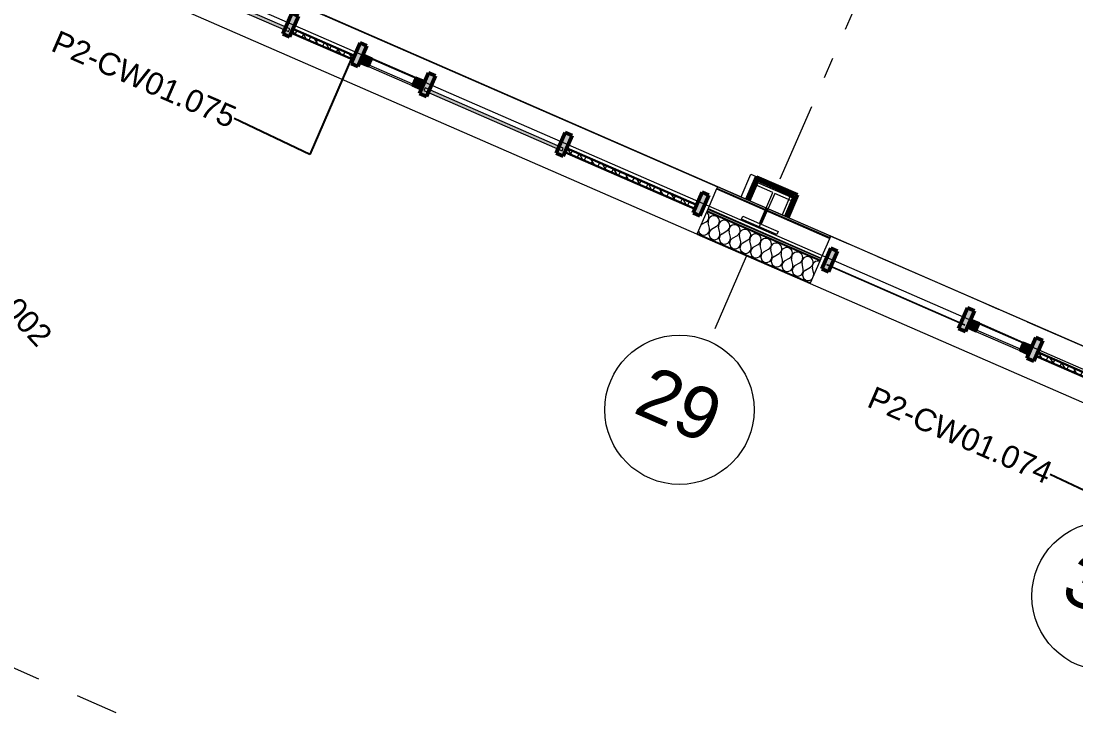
# Model space of a CAD drawing. Header units: millimetres. Extents: x -50172 to 90294, y -80883 to 25069.
# Drawn here: x 1831 to 8899, y -54642 to -49961 of the extents above; entities that cross this region are included whole.
import ezdxf
from ezdxf.enums import TextEntityAlignment as Align

# ---------------------------------------------------------------- set-up
doc = ezdxf.new("R2010")
doc.units = ezdxf.units.MM
doc.header["$MEASUREMENT"] = 0
doc.linetypes.add('Dashed', pattern=[564.444447, 282.222223, -282.222223])
doc.linetypes.add('Double Dashed', pattern=[1093.611073, 529.166651, -211.666656, 141.111112, -211.666656])
for name, color, linetype, lineweight, true_color in [('A-25-M_Curtain_Wall_Pen_No__46', 7, 'Continuous', 35, 0x444444), ('A-25-M_Wall_Int_Pen_No__107', 7, 'Continuous', 15, 0xa6a6a6), ('A-25-M_Wall_Int_Pen_No__27', 7, 'Continuous', 50, 0x2a2a2a), ('New_A-15-MG_Structural_Grid_Phase_2_Pen_No__222', 7, 'Continuous', 13, 0x65af33), ('New_A-25-M_Curtain_Wall_Pen_No__103', 7, 'Continuous', 15, 0xa6a6a6), ('New_A-25-M_Curtain_Wall_Pen_No__107', 7, 'Continuous', 15, 0xa6a6a6), ('New_A-25-M_Curtain_Wall_Pen_No__144', 7, 'Continuous', 0, 0xc8c8c8), ('New_A-25-M_Curtain_Wall_Pen_No__165', 7, 'Continuous', 0, 0x006060), ('New_A-25-M_Curtain_Wall_Pen_No__27', 7, 'Continuous', 50, 0x2a2a2a), ('New_A-25-M_Curtain_Wall_Pen_No__43', 7, 'Continuous', 30, 0x444444), ('New_A-25-M_Curtain_Wall_Pen_No__46', 7, 'Continuous', 35, 0x444444), ('New_A-25-M_Wall_Ext_Pen_No__107', 7, 'Continuous', 15, 0xa6a6a6), ('New_A-35-M_FFE-Zone_Pen_No__74', 7, 'Continuous', 20, 0x606060), ('New_ArchiCAD Windows_Pen_No__103', 7, 'Continuous', 15, 0xa6a6a6), ('New_ArchiCAD Windows_Pen_No__23', 7, 'Continuous', 30, 0x2a2a2a), ('New_ArchiCAD Windows_Pen_No__43', 7, 'Continuous', 30, 0x444444), ('New_ArchiCAD Windows_Pen_No__63', 7, 'Continuous', 20, 0x606060)]:
    doc.layers.add(name, color=color, linetype=linetype, lineweight=lineweight, true_color=true_color)
for name, color, linetype, lineweight in [('A-25-M_Curtain_Wall_Pen_No__85', 8, 'Continuous', 20), ('A-95-MC_Marker_Section_P2.Marker_Pen_No__1', 7, 'Continuous', 13), ('COLUMN.IFC Import_Pen_No__2', 8, 'Continuous', 15), ('New_A-20-M_Floor_Slab_Pen_No__89', 8, 'Continuous', 20), ('New_A-25-M_Curtain_Wall_Pen_No__1', 7, 'Continuous', 13), ('New_A-25-M_Curtain_Wall_Pen_No__85', 8, 'Continuous', 20), ('New_A-25-M_Wall_Ext_Pen_No__1', 7, 'Continuous', 13), ('New_ArchiCAD Doors_Pen_No__1', 7, 'Continuous', 13), ('New_ArchiCAD Doors_Pen_No__87', 8, 'Continuous', 20), ('New_ArchiCAD Windows_Pen_No__83', 8, 'Continuous', 20), ('New_ArchiCAD Zone Stamps_Pen_No__9', 7, 'Continuous', 13)]:
    doc.layers.add(name, color=color, linetype=linetype, lineweight=lineweight)
for name, color, linetype in [('A-25-M_Wall_Int', 7, 'Continuous'), ('A-95-MC_Marker_Section_P2.Marker', 7, 'Continuous'), ('COLUMN.IFC Import', 7, 'Continuous'), ('New_A-15-MG_Structural_Grid_Phase_2', 7, 'Continuous'), ('New_A-20-M_Floor_Slab', 7, 'Continuous'), ('New_A-25-M_Curtain_Wall', 7, 'Continuous'), ('New_A-25-M_Wall_Ext', 7, 'Continuous'), ('New_A-35-M_FFE-Zone', 7, 'Continuous'), ('New_ArchiCAD Doors', 7, 'Continuous')]:
    doc.layers.add(name, color=color, linetype=linetype)
doc.styles.add('GENERATED_STYLE_1', font='')
doc.styles.add('GENERATED_STYLE_3', font='')
doc.styles.add('GENERATED_STYLE_4', font='')
doc.styles.get('GENERATED_STYLE_1').set_extended_font_data('Arial', bold=True)
doc.styles.get('GENERATED_STYLE_3').set_extended_font_data('Arial')
doc.styles.get('GENERATED_STYLE_4').set_extended_font_data('Swis721 BT')
doc.dimstyles.new('GENERATED_STYLE__3', dxfattribs={"dimtxt": 0.18, "dimasz": 273.6, "dimexe": 0.18, "dimexo": 0.0625, "dimgap": 0.09, "dimtad": 0, "dimtih": 1, "dimtoh": 1, "dimdec": 4, "dimzin": 0, "dimdsep": 46, "dimcen": 0.09, "dimadec": 0, "dimazin": 0, "dimtfac": 1, "dimtdec": 4, "dimtmove": 0, "dimatfit": 3, "dimldrblk": 'ARROWHEAD_5', "dimfxl": 1, "dimtolj": 1, "dimtzin": 0, "dimarcsym": 0})
pattern_1 = [(60, (0, 0), (-43.30127, 25), []), (120, (0, 0), (43.30127, 25), [])]

# ---------------------------------------------------------------- blocks, each defined once
blk = doc.blocks.new('PGR Student Space_INB 1305_1_1', base_point=(10966, -44517.7))
at = {"layer": 'New_A-35-M_FFE-Zone_Pen_No__74', "linetype": 'Continuous'}
for p, q in [((3861.1, -49919.3), (6654.9, -51137.6)), ((6654.9, -51137.6), (6720.8, -50986.6)), ((6720.8, -50986.6), (6996, -51106.6)), ((6996, -51106.6), (6930.2, -51257.6)), ((6930.2, -51257.6), (12238.5, -53572.3))]:
    blk.add_line(p, q, dxfattribs=at)
at = {"layer": 'New_ArchiCAD Zone Stamps_Pen_No__9'}
for tag, height, style, p in [('ROOM_NAME', 250, 'GENERATED_STYLE_1', (8439.5, -46341.4)), ('zoneNameLine2', 250, 'GENERATED_STYLE_1', (8251.1, -46773.5)), ('ROOM_NUMBER', 200, 'GENERATED_STYLE_3', (8062.6, -47194.2)), ('measuredAreaCode', 200, 'GENERATED_STYLE_3', (7905.6, -47554.3)), ('DUMMY_649', 200, 'GENERATED_STYLE_3', (8213, -47688.4)), ('DUMMY_650', 200, 'GENERATED_STYLE_3', (8702.4, -47901.8)), ('DUMMY_651', 133.3, 'GENERATED_STYLE_3', (8981.6, -48008.3))]:
    blk.add_attdef(tag, text='', height=height, rotation=336.44041, dxfattribs=dict(at, style=style)).set_placement(p, align=Align.TOP_LEFT)
blk = doc.blocks.new('Slab_60_1', base_point=(-21326.2, -27554.7))
at = {"layer": 'New_A-20-M_Floor_Slab_Pen_No__89', "linetype": 'Continuous', "flags": 128}
blk.add_lwpolyline([(-17127.6, -17925.9), (-21326.2, -27554.7), (-13394.5, -31013.3), (-16771.3, -38757.4), (-18248.2, -38112.8), (-20299.6, -42813.1), (-15135.1, -45065.8), (-14840.6, -44390.4), (-9718.4, -46623.9), (-10481, -48372.9), (-10760.8, -49014.5), (-11283.6, -50213.5), (-1528.2, -54467.3), (942, -48802.4), (12486.7, -53836.5)], dxfattribs=at)
blk = doc.blocks.new('Curtain Wall_7_1')
at = {"layer": 'New_A-25-M_Curtain_Wall_Pen_No__103', "linetype": 'Continuous'}
h = blk.add_hatch(dxfattribs=at)
h.set_pattern_fill('Batt_Insulation_0001', color=256, style=0, pattern_type=2)
h.set_pattern_definition(pattern_1)
h.paths.add_polyline_path([(9044.1, -52384.5), (9055.3, -52358.8), (8642.8, -52178.9), (8631.6, -52204.6)])
h = blk.add_hatch(dxfattribs=at)
h.set_pattern_fill('Batt_Insulation_0001', color=256, style=0, pattern_type=2)
h.set_pattern_definition(pattern_1)
h.paths.add_polyline_path([(10877.3, -53183.9), (10888.5, -53158.2), (10017.7, -52778.5), (10006.5, -52804.2)])
at = {"layer": 'New_A-25-M_Curtain_Wall_Pen_No__144', "linetype": 'Continuous'}
for points in [[(7195.4, -51620.4), (7241.2, -51640.4), (7301.6, -51501.9), (7255.7, -51482)], [(8112, -52020.1), (8157.9, -52040.1), (8218.2, -51901.6), (8172.4, -51881.7)], [(8616.2, -52239.9), (8676.5, -52101.5), (8630.7, -52081.5), (8570.3, -52219.9)], [(9028.7, -52419.8), (9074.5, -52439.8), (9134.9, -52301.3), (9089, -52281.4)], [(9945.3, -52819.5), (9991.1, -52839.5), (10051.5, -52701), (10005.7, -52681.1)], [(10862, -53219.2), (10907.8, -53239.2), (10968.1, -53100.7), (10922.3, -53080.8)], [(11778.6, -53618.9), (11824.4, -53638.9), (11884.8, -53500.5), (11839, -53480.5)]]:
    blk.add_hatch(color=256, dxfattribs=at).paths.add_polyline_path(points)
at = {"layer": 'New_A-25-M_Curtain_Wall_Pen_No__165', "linetype": 'Continuous', "lineweight": 0, "true_color": 0x001818}
for points in [[(7229.1, -51593.1), (8154.9, -51996.8), (8155.3, -51995.9), (7229.5, -51592.2)], [(9062.4, -52392.5), (9988.2, -52796.2), (9988.6, -52795.3), (9062.8, -52391.6)], [(10895.7, -53191.9), (11821.5, -53595.6), (11821.9, -53594.7), (10896.1, -53191)]]:
    blk.add_hatch(color=168, dxfattribs=at).paths.add_polyline_path(points)
at = {"layer": 'New_ArchiCAD Windows_Pen_No__103', "linetype": 'Continuous'}
for points in [[(8169.2, -52013.9), (8228.8, -52039.9), (8252.8, -51984.9), (8193.2, -51958.9)], [(8605.7, -52138.8), (8546.1, -52112.8), (8522.2, -52167.8), (8581.7, -52193.8)]]:
    blk.add_hatch(color=256, dxfattribs=at).paths.add_polyline_path(points)
at = {"layer": 'New_A-25-M_Curtain_Wall_Pen_No__1', "linetype": 'Continuous'}
for p, q in [((7229.5, -51592.2), (7229.1, -51593.1)), ((7229.1, -51593.1), (8154.9, -51996.8)), ((8155.3, -51995.9), (7229.5, -51592.2)), ((8154.9, -51996.8), (8155.3, -51995.9)), ((9062.8, -52391.6), (9062.4, -52392.5)), ((9062.4, -52392.5), (9988.2, -52796.2)), ((9988.6, -52795.3), (9062.8, -52391.6)), ((9988.2, -52796.2), (9988.6, -52795.3)), ((10896.1, -53191), (10895.7, -53191.9)), ((10895.7, -53191.9), (11821.5, -53595.6)), ((11821.9, -53594.7), (10896.1, -53191)), ((11821.5, -53595.6), (11821.9, -53594.7))]:
    blk.add_line(p, q, dxfattribs=at)
at = {"layer": 'New_A-25-M_Curtain_Wall_Pen_No__27', "linetype": 'Continuous'}
for p, q in [((7255.7, -51482), (7195.4, -51620.4)), ((7241.2, -51640.4), (7301.6, -51501.9)), ((7301.6, -51501.9), (7255.7, -51482)), ((7195.4, -51620.4), (7241.2, -51640.4)), ((8172.4, -51881.7), (8112, -52020.1)), ((8157.9, -52040.1), (8218.2, -51901.6)), ((8218.2, -51901.6), (8172.4, -51881.7)), ((8112, -52020.1), (8157.9, -52040.1)), ((8630.7, -52081.5), (8570.3, -52219.9)), ((8676.5, -52101.5), (8630.7, -52081.5)), ((8616.2, -52239.9), (8676.5, -52101.5)), ((8570.3, -52219.9), (8616.2, -52239.9)), ((9089, -52281.4), (9028.7, -52419.8)), ((9134.9, -52301.3), (9089, -52281.4)), ((9074.5, -52439.8), (9134.9, -52301.3)), ((9028.7, -52419.8), (9074.5, -52439.8)), ((10005.7, -52681.1), (9945.3, -52819.5)), ((9991.1, -52839.5), (10051.5, -52701)), ((10051.5, -52701), (10005.7, -52681.1)), ((9945.3, -52819.5), (9991.1, -52839.5)), ((10922.3, -53080.8), (10862, -53219.2)), ((10907.8, -53239.2), (10968.1, -53100.7)), ((10968.1, -53100.7), (10922.3, -53080.8)), ((10862, -53219.2), (10907.8, -53239.2)), ((11839, -53480.5), (11778.6, -53618.9)), ((11824.4, -53638.9), (11884.8, -53500.5)), ((11884.8, -53500.5), (11839, -53480.5)), ((11778.6, -53618.9), (11824.4, -53638.9))]:
    blk.add_line(p, q, dxfattribs=at)
at = {"layer": 'New_A-25-M_Curtain_Wall_Pen_No__43', "linetype": 'Continuous'}
for p, q in [((8631.6, -52204.6), (9044.1, -52384.5)), ((9055.3, -52358.8), (8642.8, -52178.9)), ((10888.5, -53158.2), (10017.7, -52778.5)), ((10006.5, -52804.2), (10877.3, -53183.9))]:
    blk.add_line(p, q, dxfattribs=at)
at = {"layer": 'New_ArchiCAD Windows_Pen_No__23', "linetype": 'Continuous'}
for p, q in [((8193.2, -51958.9), (8169.2, -52013.9)), ((8169.2, -52013.9), (8228.8, -52039.9)), ((8252.8, -51984.9), (8193.2, -51958.9)), ((8228.8, -52039.9), (8252.8, -51984.9)), ((8546.1, -52112.8), (8522.2, -52167.8)), ((8605.7, -52138.8), (8546.1, -52112.8)), ((8581.7, -52193.8), (8605.7, -52138.8)), ((8522.2, -52167.8), (8581.7, -52193.8))]:
    blk.add_line(p, q, dxfattribs=at)
at = {"layer": 'New_ArchiCAD Windows_Pen_No__63', "linetype": 'Continuous'}
blk.add_line((8526.2, -52158.6), (8232.8, -52030.7), dxfattribs=at)
at = {"layer": 'New_ArchiCAD Windows_Pen_No__83', "linetype": 'Continuous'}
for p, q in [((8546.1, -52112.8), (8252.8, -51984.9)), ((8228.8, -52039.9), (8522.2, -52167.8))]:
    blk.add_line(p, q, dxfattribs=at)
blk = doc.blocks.new('Curtain Wall_8_1')
at = {"layer": 'New_A-25-M_Curtain_Wall_Pen_No__107', "linetype": 'Continuous'}
h = blk.add_hatch(dxfattribs=at)
h.set_pattern_fill('Batt_Insulation_0001', color=256, style=0, pattern_type=2)
h.set_pattern_definition(pattern_1)
h.paths.add_polyline_path([(2220.3, -49419.8), (2231.4, -49394.1), (1818.9, -49214.3), (1807.8, -49239.9)])
h = blk.add_hatch(dxfattribs=at)
h.set_pattern_fill('Batt_Insulation_0001', color=256, style=0, pattern_type=2)
h.set_pattern_definition(pattern_1)
h.paths.add_polyline_path([(4053.6, -50219), (4064.8, -50193.3), (3652.3, -50013.5), (3641.1, -50039.2)])
h = blk.add_hatch(dxfattribs=at)
h.set_pattern_fill('Batt_Insulation_0001', color=256, style=0, pattern_type=2)
h.set_pattern_definition(pattern_1)
h.paths.add_polyline_path([(6345.3, -51218.1), (6356.5, -51192.4), (5485.7, -50812.8), (5474.5, -50838.4)])
at = {"layer": 'New_A-25-M_Curtain_Wall_Pen_No__144', "linetype": 'Continuous'}
for points in [[(1750.3, -49246.5), (1796.2, -49266.5), (1856.5, -49128.1), (1810.7, -49108.1)], [(2208.7, -49446.4), (2254.5, -49466.3), (2314.8, -49327.9), (2269, -49307.9)], [(2667, -49646.2), (2712.8, -49666.1), (2773.2, -49527.7), (2727.4, -49507.7)], [(3583.7, -50045.8), (3629.5, -50065.8), (3689.9, -49927.3), (3644, -49907.4)], [(4042, -50245.6), (4087.9, -50265.6), (4148.2, -50127.2), (4102.4, -50107.2)], [(4500.4, -50445.4), (4546.2, -50465.4), (4606.5, -50327), (4560.7, -50307)], [(5417, -50845), (5462.9, -50865), (5523.2, -50726.6), (5477.4, -50706.6)], [(6333.7, -51244.6), (6379.6, -51264.6), (6439.9, -51126.2), (6394.1, -51106.2)]]:
    blk.add_hatch(color=256, dxfattribs=at).paths.add_polyline_path(points)
at = {"layer": 'New_A-25-M_Curtain_Wall_Pen_No__165', "linetype": 'Continuous', "lineweight": 0, "true_color": 0x001818}
for points in [[(2696.9, -49627.6), (3622.8, -50031.2), (3630.8, -50012.9), (2704.9, -49609.2)], [(4530.3, -50426.8), (5456.1, -50830.4), (5464.1, -50812.1), (4538.3, -50408.5)]]:
    blk.add_hatch(color=168, dxfattribs=at).paths.add_polyline_path(points)
at = {"layer": 'New_ArchiCAD Windows_Pen_No__103', "linetype": 'Continuous'}
for points in [[(2265.9, -49440.2), (2325.5, -49466.2), (2349.5, -49411.2), (2289.9, -49385.2)], [(2702.4, -49565), (2642.8, -49539.1), (2618.8, -49594.1), (2678.4, -49620)], [(4099.3, -50239.5), (4158.8, -50265.4), (4182.8, -50210.4), (4123.2, -50184.5)], [(4535.7, -50364.3), (4476.2, -50338.3), (4452.2, -50393.3), (4511.8, -50419.3)]]:
    blk.add_hatch(color=256, dxfattribs=at).paths.add_polyline_path(points)
at = {"layer": 'New_A-25-M_Curtain_Wall_Pen_No__1', "linetype": 'Continuous'}
for p, q in [((2704.9, -49609.2), (2696.9, -49627.6)), ((3630.8, -50012.9), (2704.9, -49609.2)), ((2696.9, -49627.6), (3622.8, -50031.2)), ((3622.8, -50031.2), (3630.8, -50012.9)), ((4538.3, -50408.5), (4530.3, -50426.8)), ((4530.3, -50426.8), (5456.1, -50830.4)), ((5464.1, -50812.1), (4538.3, -50408.5)), ((5456.1, -50830.4), (5464.1, -50812.1))]:
    blk.add_line(p, q, dxfattribs=at)
at = {"layer": 'New_A-25-M_Curtain_Wall_Pen_No__27', "linetype": 'Continuous'}
for p, q in [((1810.7, -49108.1), (1750.3, -49246.5)), ((1856.5, -49128.1), (1810.7, -49108.1)), ((1796.2, -49266.5), (1856.5, -49128.1)), ((1750.3, -49246.5), (1796.2, -49266.5)), ((2269, -49307.9), (2208.7, -49446.4)), ((2254.5, -49466.3), (2314.8, -49327.9)), ((2314.8, -49327.9), (2269, -49307.9)), ((2208.7, -49446.4), (2254.5, -49466.3)), ((2727.4, -49507.7), (2667, -49646.2)), ((2712.8, -49666.1), (2773.2, -49527.7)), ((2773.2, -49527.7), (2727.4, -49507.7)), ((2667, -49646.2), (2712.8, -49666.1)), ((3644, -49907.4), (3583.7, -50045.8)), ((3629.5, -50065.8), (3689.9, -49927.3)), ((3689.9, -49927.3), (3644, -49907.4)), ((3583.7, -50045.8), (3629.5, -50065.8)), ((4102.4, -50107.2), (4042, -50245.6)), ((4148.2, -50127.2), (4102.4, -50107.2)), ((4087.9, -50265.6), (4148.2, -50127.2)), ((4042, -50245.6), (4087.9, -50265.6)), ((4560.7, -50307), (4500.4, -50445.4)), ((4606.5, -50327), (4560.7, -50307)), ((4546.2, -50465.4), (4606.5, -50327)), ((4500.4, -50445.4), (4546.2, -50465.4)), ((5477.4, -50706.6), (5417, -50845)), ((5462.9, -50865), (5523.2, -50726.6)), ((5523.2, -50726.6), (5477.4, -50706.6)), ((5417, -50845), (5462.9, -50865)), ((6394.1, -51106.2), (6333.7, -51244.6)), ((6379.6, -51264.6), (6439.9, -51126.2)), ((6439.9, -51126.2), (6394.1, -51106.2)), ((6333.7, -51244.6), (6379.6, -51264.6))]:
    blk.add_line(p, q, dxfattribs=at)
at = {"layer": 'New_A-25-M_Curtain_Wall_Pen_No__43', "linetype": 'Continuous'}
for p, q in [((1807.8, -49239.9), (2220.3, -49419.8)), ((2231.4, -49394.1), (1818.9, -49214.3)), ((4064.8, -50193.3), (3652.3, -50013.5)), ((3641.1, -50039.2), (4053.6, -50219)), ((6356.5, -51192.4), (5485.7, -50812.8)), ((5474.5, -50838.4), (6345.3, -51218.1))]:
    blk.add_line(p, q, dxfattribs=at)
at = {"layer": 'New_ArchiCAD Windows_Pen_No__43', "linetype": 'Continuous'}
for p, q in [((2289.9, -49385.2), (2265.9, -49440.2)), ((2349.5, -49411.2), (2289.9, -49385.2)), ((2265.9, -49440.2), (2325.5, -49466.2)), ((2325.5, -49466.2), (2349.5, -49411.2)), ((2642.8, -49539.1), (2618.8, -49594.1)), ((2702.4, -49565), (2642.8, -49539.1)), ((2618.8, -49594.1), (2678.4, -49620)), ((2678.4, -49620), (2702.4, -49565)), ((4123.2, -50184.5), (4099.3, -50239.5)), ((4099.3, -50239.5), (4158.8, -50265.4)), ((4182.8, -50210.4), (4123.2, -50184.5)), ((4158.8, -50265.4), (4182.8, -50210.4)), ((4476.2, -50338.3), (4452.2, -50393.3)), ((4535.7, -50364.3), (4476.2, -50338.3)), ((4511.8, -50419.3), (4535.7, -50364.3)), ((4452.2, -50393.3), (4511.8, -50419.3))]:
    blk.add_line(p, q, dxfattribs=at)
at = {"layer": 'New_ArchiCAD Windows_Pen_No__63', "linetype": 'Continuous'}
for p, q in [((2622.8, -49584.9), (2329.5, -49457)), ((4456.2, -50384.1), (4162.8, -50256.3))]:
    blk.add_line(p, q, dxfattribs=at)
at = {"layer": 'New_ArchiCAD Windows_Pen_No__83', "linetype": 'Continuous'}
for p, q in [((2325.5, -49466.2), (2618.8, -49594.1)), ((2642.8, -49539.1), (2349.5, -49411.2)), ((4476.2, -50338.3), (4182.8, -50210.4)), ((4158.8, -50265.4), (4452.2, -50393.3))]:
    blk.add_line(p, q, dxfattribs=at)
blk = doc.blocks.new('*X333')
at = {"layer": 'New_A-25-M_Wall_Ext_Pen_No__107', "linetype": 'Continuous'}
for p, q in [((6387.6, -51324), (6420.8, -51305.2)), ((6420.8, -51305.2), (6429.1, -51298.8)), ((6426.2, -51242.6), (6423.4, -51240.9)), ((6433.3, -51250.4), (6426.2, -51242.6)), ((6429.1, -51298.8), (6435.4, -51290.4)), ((6438, -51259.7), (6433.3, -51250.4)), ((6435.7, -51290.5), (6433.7, -51300.8)), ((6433.7, -51300.8), (6434.7, -51311.3)), ((6435.4, -51290.4), (6439.1, -51280.5)), ((6440.3, -51281.1), (6435.7, -51290.5)), ((6440, -51270.1), (6438, -51259.7)), ((6439.1, -51280.5), (6440, -51270.1)), ((6447.4, -51273.3), (6440.3, -51281.1)), ((6456.3, -51267.7), (6447.4, -51273.3)), ((6466.4, -51264.8), (6456.3, -51267.7)), ((6476.9, -51264.8), (6466.4, -51264.8)), ((6487, -51267.6), (6476.9, -51264.8)), ((6496, -51273.1), (6487, -51267.6)), ((6503.1, -51280.8), (6496, -51273.1)), ((6507.9, -51290.2), (6503.1, -51280.8)), ((6505.2, -51320.8), (6508.9, -51311)), ((6509.8, -51300.5), (6507.9, -51290.2)), ((6508.9, -51311), (6509.8, -51300.5)), ((6517.2, -51303.7), (6510.2, -51311.5)), ((6526.1, -51298.2), (6517.2, -51303.7)), ((6536.2, -51295.3), (6526.1, -51298.2)), ((6546.7, -51295.2), (6536.2, -51295.3)), ((6556.9, -51298), (6546.7, -51295.2)), ((6565.8, -51303.5), (6556.9, -51298)), ((6573, -51311.3), (6565.8, -51303.5)), ((6369.9, -51363.6), (6375.1, -51378.8)), ((6375.1, -51378.8), (6391.2, -51392)), ((6387.6, -51324), (6386.8, -51324.8)), ((6430.9, -51386.4), (6442.6, -51369.2)), ((6443.5, -51348.4), (6434.7, -51311.3)), ((6442.9, -51369.3), (6438.2, -51389.6)), ((6442.6, -51369.2), (6443.5, -51348.4)), ((6457.5, -51354.4), (6442.9, -51369.3)), ((6457.5, -51354.4), (6490.6, -51335.6)), ((6490.6, -51335.6), (6498.9, -51329.2)), ((6498.9, -51329.2), (6505.2, -51320.8)), ((6505.5, -51320.9), (6503.6, -51331.3)), ((6503.6, -51331.3), (6504.6, -51341.7)), ((6513.3, -51378.8), (6504.6, -51341.7)), ((6510.2, -51311.5), (6505.5, -51320.9)), ((6512.4, -51399.6), (6513.3, -51378.8)), ((6527.3, -51384.9), (6560.4, -51366.1)), ((6560.4, -51366.1), (6568.8, -51359.7)), ((6568.8, -51359.7), (6575.1, -51351.3)), ((6577.7, -51320.6), (6573, -51311.3)), ((6575.3, -51351.4), (6573.4, -51361.7)), ((6573.4, -51361.7), (6574.4, -51372.2)), ((6583.2, -51409.3), (6574.4, -51372.2)), ((6575.1, -51351.3), (6578.8, -51341.4)), ((6580, -51342), (6575.3, -51351.4)), ((6579.7, -51331), (6577.7, -51320.6)), ((6578.8, -51341.4), (6579.7, -51331)), ((6587.1, -51334.2), (6580, -51342)), ((6596, -51328.6), (6587.1, -51334.2)), ((6606.1, -51325.7), (6596, -51328.6)), ((6616.6, -51325.7), (6606.1, -51325.7)), ((6626.7, -51328.5), (6616.6, -51325.7)), ((6635.7, -51334), (6626.7, -51328.5)), ((6642.8, -51341.7), (6635.7, -51334)), ((6638.6, -51390.2), (6644.9, -51381.7)), ((6647.5, -51351.1), (6642.8, -51341.7)), ((6644.9, -51381.7), (6648.6, -51371.9)), ((6649.8, -51372.4), (6645.2, -51381.8)), ((6649.5, -51361.4), (6647.5, -51351.1)), ((6648.6, -51371.9), (6649.5, -51361.4)), ((6656.9, -51364.6), (6649.8, -51372.4)), ((6665.8, -51359.1), (6656.9, -51364.6)), ((6675.9, -51356.2), (6665.8, -51359.1)), ((6686.4, -51356.1), (6675.9, -51356.2)), ((6696.6, -51359), (6686.4, -51356.1)), ((6705.5, -51364.4), (6696.6, -51359)), ((6712.6, -51372.2), (6705.5, -51364.4)), ((6717.4, -51381.6), (6712.6, -51372.2)), ((6719.4, -51391.9), (6717.4, -51381.6)), ((6391.2, -51392), (6411.8, -51394.8)), ((6411.8, -51394.8), (6430.9, -51386.4)), ((6438.2, -51389.6), (6445, -51409.3)), ((6445, -51409.3), (6461, -51422.5)), ((6461, -51422.5), (6481.7, -51425.3)), ((6481.7, -51425.3), (6500.7, -51416.8)), ((6500.7, -51416.8), (6512.4, -51399.6)), ((6512.7, -51399.7), (6508.1, -51420)), ((6508.1, -51420), (6514.8, -51439.7)), ((6527.3, -51384.9), (6512.7, -51399.7)), ((6514.8, -51439.7), (6530.9, -51453)), ((6551.5, -51455.7), (6570.5, -51447.3)), ((6570.5, -51447.3), (6582.3, -51430.1)), ((6582.5, -51430.2), (6577.9, -51450.5)), ((6577.9, -51450.5), (6584.6, -51470.2)), ((6582.3, -51430.1), (6583.2, -51409.3)), ((6597.2, -51415.4), (6582.5, -51430.2)), ((6597.2, -51415.4), (6630.3, -51396.6)), ((6630.3, -51396.6), (6638.6, -51390.2)), ((6645.2, -51381.8), (6643.3, -51392.2)), ((6643.3, -51392.2), (6644.3, -51402.6)), ((6653, -51439.7), (6644.3, -51402.6)), ((6652.1, -51460.5), (6653, -51439.7)), ((6667, -51445.8), (6652.4, -51460.6)), ((6667, -51445.8), (6700.1, -51427)), ((6700.1, -51427), (6708.5, -51420.6)), ((6708.5, -51420.6), (6714.7, -51412.2)), ((6715, -51412.3), (6713.1, -51422.6)), ((6713.1, -51422.6), (6714.1, -51433.1)), ((6722.9, -51470.2), (6714.1, -51433.1)), ((6714.7, -51412.2), (6718.5, -51402.3)), ((6719.7, -51402.9), (6715, -51412.3)), ((6718.5, -51402.3), (6719.4, -51391.9)), ((6726.7, -51395.1), (6719.7, -51402.9)), ((6735.7, -51389.5), (6726.7, -51395.1)), ((6745.8, -51386.6), (6735.7, -51389.5)), ((6756.3, -51386.6), (6745.8, -51386.6)), ((6766.4, -51389.4), (6756.3, -51386.6)), ((6775.4, -51394.9), (6766.4, -51389.4)), ((6770, -51457.5), (6778.3, -51451.1)), ((6782.5, -51402.6), (6775.4, -51394.9)), ((6778.3, -51451.1), (6784.6, -51442.6)), ((6787.2, -51412), (6782.5, -51402.6)), ((6784.9, -51442.8), (6782.9, -51453.1)), ((6784.6, -51442.6), (6788.3, -51432.8)), ((6789.5, -51433.3), (6784.9, -51442.8)), ((6789.2, -51422.3), (6787.2, -51412)), ((6788.3, -51432.8), (6789.2, -51422.3)), ((6796.6, -51425.5), (6789.5, -51433.3)), ((6805.5, -51420), (6796.6, -51425.5)), ((6815.6, -51417.1), (6805.5, -51420)), ((6826.1, -51417), (6815.6, -51417.1)), ((6836.2, -51419.9), (6826.1, -51417)), ((6845.2, -51425.4), (6836.2, -51419.9)), ((6852.3, -51433.1), (6845.2, -51425.4)), ((6857.1, -51442.5), (6852.3, -51433.1)), ((6859, -51452.8), (6857.1, -51442.5)), ((6875.3, -51450.4), (6866.4, -51456)), ((6885.4, -51447.5), (6875.3, -51450.4)), ((6895.9, -51447.5), (6885.4, -51447.5)), ((6906.1, -51450.3), (6895.9, -51447.5)), ((6915, -51455.8), (6906.1, -51450.3)), ((6530.9, -51453), (6551.5, -51455.7)), ((6584.6, -51470.2), (6600.7, -51483.4)), ((6600.7, -51483.4), (6621.4, -51486.2)), ((6621.4, -51486.2), (6640.4, -51477.7)), ((6640.4, -51477.7), (6652.1, -51460.5)), ((6652.4, -51460.6), (6647.7, -51480.9)), ((6647.7, -51480.9), (6654.5, -51500.6)), ((6654.5, -51500.6), (6670.6, -51513.9)), ((6670.6, -51513.9), (6691.2, -51516.6)), ((6691.2, -51516.6), (6710.2, -51508.2)), ((6710.2, -51508.2), (6721.9, -51491)), ((6722.2, -51491.1), (6717.6, -51511.4)), ((6717.6, -51511.4), (6724.3, -51531.1)), ((6721.9, -51491), (6722.9, -51470.2)), ((6736.8, -51476.3), (6722.2, -51491.1)), ((6736.8, -51476.3), (6770, -51457.5)), ((6780.1, -51538.6), (6791.8, -51521.4)), ((6782.9, -51453.1), (6783.9, -51463.6)), ((6792.7, -51500.6), (6783.9, -51463.6)), ((6792.1, -51521.5), (6787.4, -51541.8)), ((6791.8, -51521.4), (6792.7, -51500.6)), ((6806.7, -51506.7), (6792.1, -51521.5)), ((6806.7, -51506.7), (6839.8, -51487.9)), ((6839.8, -51487.9), (6848.1, -51481.5)), ((6848.1, -51481.5), (6854.4, -51473.1)), ((6854.7, -51473.2), (6852.8, -51483.5)), ((6852.8, -51483.5), (6853.8, -51494)), ((6862.5, -51531.1), (6853.8, -51494)), ((6854.4, -51473.1), (6858.1, -51463.3)), ((6859.4, -51463.8), (6854.7, -51473.2)), ((6858.1, -51463.3), (6859, -51452.8)), ((6866.4, -51456), (6859.4, -51463.8)), ((6876.5, -51537.2), (6909.6, -51518.4)), ((6909.6, -51518.4), (6918, -51512)), ((6922.2, -51463.5), (6915, -51455.8)), ((6918, -51512), (6924.3, -51503.5)), ((6926.9, -51472.9), (6922.2, -51463.5)), ((6924.5, -51503.7), (6922.6, -51514)), ((6922.6, -51514), (6923.6, -51524.5)), ((6924.3, -51503.5), (6928, -51493.7)), ((6929.2, -51494.2), (6924.5, -51503.7)), ((6928.9, -51483.2), (6926.9, -51472.9)), ((6928, -51493.7), (6928.9, -51483.2)), ((6936.3, -51486.5), (6929.2, -51494.2)), ((6945.2, -51480.9), (6936.3, -51486.5)), ((6955.3, -51478), (6945.2, -51480.9)), ((6965.8, -51477.9), (6955.3, -51478)), ((6975.9, -51480.8), (6965.8, -51477.9)), ((6984.9, -51486.3), (6975.9, -51480.8)), ((6992, -51494), (6984.9, -51486.3)), ((6996.7, -51503.4), (6992, -51494)), ((6998.7, -51513.7), (6996.7, -51503.4)), ((6997.8, -51524.2), (6998.7, -51513.7)), ((7006.1, -51516.9), (6999, -51524.7)), ((7015, -51511.3), (7006.1, -51516.9)), ((7025.1, -51508.4), (7015, -51511.3)), ((7035.6, -51508.4), (7025.1, -51508.4)), ((7045.7, -51511.2), (7035.6, -51508.4)), ((7054.7, -51516.7), (7045.7, -51511.2)), ((7061.8, -51524.4), (7054.7, -51516.7)), ((6724.3, -51531.1), (6740.4, -51544.3)), ((6740.4, -51544.3), (6761, -51547.1)), ((6761, -51547.1), (6780.1, -51538.6)), ((6787.4, -51541.8), (6794.2, -51561.5)), ((6794.2, -51561.5), (6810.2, -51574.8)), ((6810.2, -51574.8), (6830.9, -51577.6)), ((6830.9, -51577.6), (6849.9, -51569.1)), ((6849.9, -51569.1), (6861.6, -51551.9)), ((6861.9, -51552), (6857.3, -51572.3)), ((6857.3, -51572.3), (6864, -51592)), ((6861.6, -51551.9), (6862.5, -51531.1)), ((6876.5, -51537.2), (6861.9, -51552)), ((6864, -51592), (6880.1, -51605.2)), ((6919.7, -51599.5), (6931.5, -51582.3)), ((6932.4, -51561.5), (6923.6, -51524.5)), ((6931.7, -51582.5), (6927.1, -51602.8)), ((6931.5, -51582.3), (6932.4, -51561.5)), ((6946.3, -51567.6), (6931.7, -51582.5)), ((6946.3, -51567.6), (6979.5, -51548.8)), ((6979.5, -51548.8), (6987.8, -51542.4)), ((6987.8, -51542.4), (6994.1, -51534)), ((6994.4, -51534.1), (6992.5, -51544.4)), ((6992.5, -51544.4), (6993.5, -51554.9)), ((7002.2, -51592), (6993.5, -51554.9)), ((6994.1, -51534), (6997.8, -51524.2)), ((6999, -51524.7), (6994.4, -51534.1)), ((7001.3, -51612.8), (7002.2, -51592)), ((7016.2, -51598.1), (7049.3, -51579.3)), ((7049.3, -51579.3), (7057.7, -51572.9)), ((7057.7, -51572.9), (7063.9, -51564.4)), ((7066.6, -51533.8), (7061.8, -51524.4)), ((7064.2, -51564.6), (7062.3, -51574.9)), ((7062.3, -51574.9), (7063.3, -51585.4)), ((7072.1, -51622.4), (7063.3, -51585.4)), ((7063.9, -51564.4), (7067.7, -51554.6)), ((7068.9, -51555.1), (7064.2, -51564.6)), ((7068.6, -51544.1), (7066.6, -51533.8)), ((7067.7, -51554.6), (7068.6, -51544.1)), ((7075.9, -51547.4), (7068.9, -51555.1)), ((7084.9, -51541.8), (7075.9, -51547.4)), ((7095, -51538.9), (7084.9, -51541.8)), ((7105.5, -51538.8), (7095, -51538.9)), ((7115.6, -51541.7), (7105.5, -51538.8)), ((7124.6, -51547.2), (7115.6, -51541.7)), ((7131.7, -51554.9), (7124.6, -51547.2)), ((7136.4, -51564.3), (7131.7, -51554.9)), ((7133.8, -51594.9), (7137.5, -51585.1)), ((7138.7, -51585.6), (7134.1, -51595)), ((7138.4, -51574.6), (7136.4, -51564.3)), ((7137.5, -51585.1), (7138.4, -51574.6)), ((7145.8, -51577.8), (7138.7, -51585.6)), ((7154.7, -51572.3), (7145.8, -51577.8)), ((7164.8, -51569.3), (7154.7, -51572.3)), ((7175.3, -51569.3), (7164.8, -51569.3)), ((7182.7, -51571.4), (7175.3, -51569.3)), ((6880.1, -51605.2), (6900.7, -51608)), ((6900.7, -51608), (6919.7, -51599.5)), ((6927.1, -51602.8), (6933.8, -51622.5)), ((6933.8, -51622.5), (6949.9, -51635.7)), ((6949.9, -51635.7), (6970.6, -51638.5)), ((6970.6, -51638.5), (6989.6, -51630)), ((6989.6, -51630), (7001.3, -51612.8)), ((7001.6, -51612.9), (6996.9, -51633.2)), ((6996.9, -51633.2), (7003.7, -51652.9)), ((7016.2, -51598.1), (7001.6, -51612.9)), ((7003.7, -51652.9), (7019.8, -51666.1)), ((7040.4, -51668.9), (7059.4, -51660.4)), ((7059.4, -51660.4), (7071.1, -51643.2)), ((7071.4, -51643.4), (7066.8, -51663.7)), ((7066.8, -51663.7), (7073.5, -51683.4)), ((7071.1, -51643.2), (7072.1, -51622.4)), ((7086, -51628.5), (7071.4, -51643.4)), ((7086, -51628.5), (7119.2, -51609.7)), ((7119.2, -51609.7), (7127.5, -51603.3)), ((7127.5, -51603.3), (7133.8, -51594.9)), ((7134.1, -51595), (7132.1, -51605.4)), ((7132.1, -51605.4), (7133.1, -51615.8)), ((7141.9, -51652.9), (7133.1, -51615.8)), ((7141.3, -51666.4), (7141.9, -51652.9)), ((7019.8, -51666.1), (7040.4, -51668.9)), ((7073.5, -51683.4), (7089.6, -51696.6)), ((7089.6, -51696.6), (7110.2, -51699.4)), ((7110.2, -51699.4), (7129.3, -51690.9)), ((7129.3, -51690.9), (7133, -51685.4))]:
    blk.add_line(p, q, dxfattribs=at)
blk = doc.blocks.new('Simple Door Opening_7')
at = {"layer": 'New_ArchiCAD Doors_Pen_No__1', "linetype": 'Continuous'}
for p, q in [((-2556, 345), (-2556, 332.5)), ((-2556, 332.5), (-2556, 329.5)), ((-2556, 329.5), (-2556, 185.5)), ((2556, 332.5), (2556, 345)), ((2556, 329.5), (2556, 332.5)), ((2556, 185.5), (2556, 329.5)), ((-2556, 185.5), (-2556, 182.5)), ((-2556, 182.5), (-2556, 170.5)), ((-2556, 170.5), (-2556, 164.5)), ((-2556, 164.5), (-2556, 4.5)), ((2556, 182.5), (2556, 185.5)), ((2556, 170.5), (2556, 182.5)), ((2556, 164.5), (2556, 170.5)), ((2556, 4.5), (2556, 164.5)), ((-2556, 4.5), (-2556, 0)), ((2556, 0), (2556, 4.5))]:
    blk.add_line(p, q, dxfattribs=at)
at = {"layer": 'New_ArchiCAD Doors_Pen_No__87', "linetype": 'Continuous'}
for p, q in [((-2556, 345), (2556, 345)), ((2556, 0), (-2556, 0))]:
    blk.add_line(p, q, dxfattribs=at)
blk = doc.blocks.new('Simple Door Opening_8')
at = {"layer": 'New_ArchiCAD Doors_Pen_No__1', "linetype": 'Continuous'}
for p, q in [((-2556, 345), (-2556, 332.5)), ((-2556, 332.5), (-2556, 329.5)), ((-2556, 329.5), (-2556, 185.5)), ((2556, 332.5), (2556, 345)), ((2556, 329.5), (2556, 332.5)), ((2556, 185.5), (2556, 329.5)), ((-2556, 185.5), (-2556, 182.5)), ((-2556, 182.5), (-2556, 170.5)), ((-2556, 170.5), (-2556, 164.5)), ((-2556, 164.5), (-2556, 4.5)), ((2556, 182.5), (2556, 185.5)), ((2556, 170.5), (2556, 182.5)), ((2556, 164.5), (2556, 170.5)), ((2556, 4.5), (2556, 164.5)), ((-2556, 4.5), (-2556, 0)), ((2556, 0), (2556, 4.5))]:
    blk.add_line(p, q, dxfattribs=at)
at = {"layer": 'New_ArchiCAD Doors_Pen_No__87', "linetype": 'Continuous'}
for p, q in [((2556, 345), (-2556, 345)), ((-2556, 0), (2556, 0))]:
    blk.add_line(p, q, dxfattribs=at)
blk = doc.blocks.new('Wall_44_1', base_point=(1104.1, -48719.3))
at = {"layer": 'New_A-25-M_Wall_Ext_Pen_No__107', "linetype": 'Continuous', "lineweight": 0, "true_color": 0x535353}
for points in [[(6491.3, -51085.3), (7250.4, -51416.3), (7251.6, -51413.5), (6492.5, -51082.5)], [(6432.5, -51220), (7191.6, -51551), (7192.8, -51548.3), (6433.7, -51217.3)]]:
    blk.add_hatch(color=251, dxfattribs=at).paths.add_polyline_path(points)
at = {"layer": 'New_A-25-M_Wall_Ext_Pen_No__107', "linetype": 'Continuous'}
for points in [[(7256.5, -51402.1), (6497.5, -51071.1), (6492.5, -51082.5), (7251.6, -51413.5)], [(6427.7, -51231), (7186.8, -51562), (7191.6, -51551), (6432.5, -51220)]]:
    blk.add_hatch(color=256, dxfattribs=at).paths.add_polyline_path(points)
h = blk.add_hatch(dxfattribs=at)
h.set_pattern_fill('Plaster_0001', color=256, style=0, pattern_type=2)
h.set_pattern_definition([(0, (0, 0), (0, 173.2051), [0, -100]), (0, (50, 86.6), (0, 173.2051), [0, -100])])
h.paths.add_polyline_path([(6359.6, -51387.3), (7118.6, -51718.3), (7120.4, -51714.2), (6361.4, -51383.2)])
at = {"layer": 'New_A-25-M_Wall_Ext_Pen_No__1', "linetype": 'Continuous'}
for p, q in [((6491.3, -51085.3), (7250.4, -51416.3)), ((7251.6, -51413.5), (6492.5, -51082.5)), ((6425.3, -51236.5), (7184.4, -51567.5)), ((6427.7, -51231), (7186.8, -51562)), ((6432.5, -51220), (7191.6, -51551)), ((6433.7, -51217.3), (7192.8, -51548.3)), ((6361.4, -51383.2), (7120.4, -51714.2))]:
    blk.add_line(p, q, dxfattribs=at)
at = {"layer": 'New_A-25-M_Wall_Ext_Pen_No__1', "linetype": 'Continuous', "flags": 128}
for points in [[(6692.8, -51156.2), (6497.5, -51071.1)], [(6954.3, -51270.3), (6706.5, -51162.2)], [(7256.5, -51402.1), (6968, -51276.3)], [(6359.6, -51387.3), (7118.6, -51718.3)]]:
    blk.add_lwpolyline(points, dxfattribs=at)
at = {"layer": 'New_A-25-M_Wall_Ext', "color": 250, "lineweight": 50, "true_color": 0x2a2a2a}
blk.add_blockref('*X333', (0, 0), dxfattribs=at)
at = {"layer": 'New_ArchiCAD Doors', "color": 251, "linetype": 'Continuous', "lineweight": 20, "true_color": 0x606060, "xscale": -1, "zscale": 1000, "rotation": 336.4404115839927}
for name, p in [('Simple Door Opening_8', (4016.6, -50365.7)), ('Simple Door Opening_7', (9461.6, -52740))]:
    blk.add_blockref(name, p, dxfattribs=at)
blk = doc.blocks.new('Wall_288_1', base_point=(6752.6, -51019.1))
at = {"layer": 'A-25-M_Wall_Int_Pen_No__107', "linetype": 'Continuous'}
blk.add_hatch(color=256, dxfattribs=at).paths.add_polyline_path([(6766.4, -51025.1), (7014.1, -51133.1), (7033.8, -51125.3), (6758.6, -51005.3)])
at = {"layer": 'A-25-M_Wall_Int_Pen_No__27', "linetype": 'Continuous', "flags": 128}
for points in [[(7033.8, -51125.3), (6758.6, -51005.3)], [(6766.4, -51025.1), (7014.1, -51133.1)]]:
    blk.add_lwpolyline(points, dxfattribs=at)
blk = doc.blocks.new('Wall_289_1', base_point=(7014.1, -51133.1))
at = {"layer": 'A-25-M_Wall_Int_Pen_No__107', "linetype": 'Continuous'}
blk.add_hatch(color=256, dxfattribs=at).paths.add_polyline_path([(7014.1, -51133.1), (6954.3, -51270.3), (6968, -51276.3), (7033.8, -51125.3)])
at = {"layer": 'A-25-M_Wall_Int_Pen_No__27', "linetype": 'Continuous', "flags": 128}
for points in [[(7014.1, -51133.1), (6954.3, -51270.3)], [(6968, -51276.3), (7033.8, -51125.3)]]:
    blk.add_lwpolyline(points, dxfattribs=at)
blk = doc.blocks.new('Wall_290_1', base_point=(6752.6, -51019.1))
at = {"layer": 'A-25-M_Wall_Int_Pen_No__107', "linetype": 'Continuous'}
blk.add_hatch(color=256, dxfattribs=at).paths.add_polyline_path([(6758.6, -51005.3), (6692.8, -51156.2), (6706.5, -51162.2), (6766.4, -51025.1)])
at = {"layer": 'A-25-M_Wall_Int_Pen_No__27', "linetype": 'Continuous', "flags": 128}
for points in [[(6758.6, -51005.3), (6692.8, -51156.2)], [(6706.5, -51162.2), (6766.4, -51025.1)]]:
    blk.add_lwpolyline(points, dxfattribs=at)
blk = doc.blocks.new('Column 17')
at = {"layer": 'COLUMN.IFC Import_Pen_No__2', "linetype": 'Continuous'}
for p, q in [((-129.4, 133.35), (129.4, 133.35)), ((-129.4, 112.85), (-129.4, 133.35)), ((-6.4, 112.85), (-129.4, 112.85)), ((-6.4, -112.85), (-6.4, 112.85)), ((6.4, 112.85), (6.4, -112.85)), ((129.4, 112.85), (6.4, 112.85)), ((129.4, 133.35), (129.4, 112.85)), ((-129.4, -112.85), (-6.4, -112.85)), ((-129.4, -133.35), (-129.4, -112.85)), ((129.4, -133.35), (-129.4, -133.35)), ((6.4, -112.85), (129.4, -112.85)), ((129.4, -112.85), (129.4, -133.35))]:
    blk.add_line(p, q, dxfattribs=at)
blk = doc.blocks.new('ARROWHEAD_5')
at = {"color": 0, "linetype": 'Continuous', "lineweight": 0}
blk.add_line((0, 0), (-1, 0), dxfattribs=at)
blk.add_solid([(-1, 0.2679), (0, 0), (-1, -0.2679), (-1, 0.2679)], dxfattribs=at)
blk = doc.blocks.new('Standard grid marker_34')
at = {"layer": 'New_A-15-MG_Structural_Grid_Phase_2_Pen_No__222', "linetype": 'Double Dashed'}
blk.add_line((1316.9, 0), (57054.5, 0), dxfattribs=at)
at = {"layer": 'New_A-15-MG_Structural_Grid_Phase_2_Pen_No__222', "style": 'GENERATED_STYLE_4'}
for tag, p in [('AC_MarkerText_1_0', (-500, 43.4)), ('AC_MarkerText_1_1', (58871.4, 43.4))]:
    blk.add_attdef(tag, text='', height=350, rotation=180, dxfattribs=at).set_placement(p, align=Align.MIDDLE_CENTER)
blk = doc.blocks.new('Standard grid marker_36')
at = {"layer": 'New_A-15-MG_Structural_Grid_Phase_2_Pen_No__222', "linetype": 'Double Dashed'}
blk.add_line((7182, 0), (0, 0), dxfattribs=at)
at = {"layer": 'New_A-15-MG_Structural_Grid_Phase_2_Pen_No__222', "linetype": 'Continuous'}
blk.add_circle((-500, 0), 500, dxfattribs=at)
at = {"layer": 'New_A-15-MG_Structural_Grid_Phase_2_Pen_No__222', "style": 'GENERATED_STYLE_4'}
for tag, p in [('AC_MarkerText_1_0', (-500, 36.5)), ('AC_MarkerText_1_1', (27950.4, 36.5))]:
    blk.add_attdef(tag, text='', height=350, rotation=270, dxfattribs=at).set_placement(p, align=Align.MIDDLE_CENTER)
blk = doc.blocks.new('Cutting Plane_8_1', base_point=(12010.4, -58755.3))
at = {"layer": 'A-95-MC_Marker_Section_P2.Marker_Pen_No__1', "linetype": 'Dashed'}
blk.add_line((11781.2, -58655.4), (-40955.4, -35659.6), dxfattribs=at)

msp = doc.modelspace()

# ---------------------------------------------------------------- block references
at = {"layer": 'A-25-M_Wall_Int', "color": 250, "lineweight": 50, "true_color": 0x2a2a2a}
for name, p in [('Wall_290_1', (6752.6, -51019.1)), ('Wall_288_1', (6752.6, -51019.1)), ('Wall_289_1', (7014.1, -51133.1))]:
    msp.add_blockref(name, p, dxfattribs=at)
at = {"layer": 'A-95-MC_Marker_Section_P2.Marker'}
msp.add_blockref('Cutting Plane_8_1', (12010.4, -58755.3), dxfattribs=at)
at = {"layer": 'COLUMN.IFC Import', "linetype": 'Continuous', "zscale": 1000, "rotation": 336.4404115839877}
msp.add_blockref('Column 17', (6829.5, -51216.1), dxfattribs=at)
at = {"layer": 'New_A-15-MG_Structural_Grid_Phase_2', "color": 8, "linetype": 'Continuous', "lineweight": 15}
ref = msp.add_blockref('Standard grid marker_36', (6441.9, -52106.2), dxfattribs=dict(at, zscale=1000, rotation=66.44041158399293))
ref.add_attrib('AC_MarkerText_1', '29', dxfattribs={"layer": 'New_A-15-MG_Structural_Grid_Phase_2_Pen_No__222', "color": 85, "true_color": 0x65af33, "height": 350, "rotation": 336.44041, "style": 'GENERATED_STYLE_4'}).set_placement((6242, -52528.2), align=Align.MIDDLE_CENTER)
ref = msp.add_blockref('Standard grid marker_36', (9303.8, -53354.1), dxfattribs=dict(at, zscale=1000, rotation=66.44041158399293))
ref.add_attrib('AC_MarkerText_1', '30', dxfattribs={"layer": 'New_A-15-MG_Structural_Grid_Phase_2_Pen_No__222', "color": 85, "true_color": 0x65af33, "height": 350, "rotation": 336.44041, "style": 'GENERATED_STYLE_4'}).set_placement((9103.9, -53776), align=Align.MIDDLE_CENTER)
at = {"layer": 'New_A-15-MG_Structural_Grid_Phase_2', "color": 8, "linetype": 'Continuous', "lineweight": 15, "zscale": 1000, "rotation": 156.4404115839929}
msp.add_blockref('Standard grid marker_34', (17283.6, -55774.3), dxfattribs=at)
at = {"layer": 'New_A-20-M_Floor_Slab', "color": 8, "linetype": 'Continuous', "lineweight": 20}
msp.add_blockref('Slab_60_1', (-21326.2, -27554.7), dxfattribs=at)
at = {"layer": 'New_A-25-M_Curtain_Wall', "linetype": 'Continuous', "lineweight": 0}
for name in ['Curtain Wall_8_1', 'Curtain Wall_7_1']:
    msp.add_blockref(name, (0, 0), dxfattribs=at)
at = {"layer": 'New_A-25-M_Wall_Ext', "color": 250, "lineweight": 50, "true_color": 0x2a2a2a}
msp.add_blockref('Wall_44_1', (1104.1, -48719.3), dxfattribs=at)
at = {"layer": 'New_A-35-M_FFE-Zone', "linetype": 'Continuous'}
msp.add_blockref('PGR Student Space_INB 1305_1_1', (10966, -44517.7), dxfattribs=at)

# ---------------------------------------------------------------- texts
at = {"layer": 'A-25-M_Curtain_Wall_Pen_No__46', "linetype": 'Continuous', "char_height": 150, "attachment_point": 6, "rotation": 336.49416, "style": 'GENERATED_STYLE_4'}
for s, insert in [('\\A1;{\\fSwis721 BT|b0|i0|c0|p34;P2-CW01.075}', (3258.5, -50613)), ('\\A1;{\\fSwis721 BT|b0|i0|c0|p34;P2-CW01.074}', (8726.4, -52997.1))]:
    msp.add_mtext(s, dxfattribs=dict(at, insert=insert))
at = {"layer": 'New_A-25-M_Curtain_Wall_Pen_No__46', "linetype": 'Continuous', "insert": (1146.5, -51191.4), "char_height": 150, "attachment_point": 4, "rotation": 312.93457, "style": 'GENERATED_STYLE_4'}
msp.add_mtext('\\A1;{\\fSwis721 BT|b0|i0|c0|p34;P2-EP00.002}', dxfattribs=at)

# ---------------------------------------------------------------- leaders
at = {"layer": 'A-25-M_Curtain_Wall_Pen_No__85', "linetype": 'Continuous', "annotation_type": 0, "has_hookline": 1, "hookline_direction": 1, "horizontal_direction": (0.917019, -0.398843, 0)}
for points, text_width in [([(4046, -50204.8), (3764.6, -50853.5), (3258.6, -50613.1)], 1535.7), ([(9514, -52588.8), (9232.5, -53237.5), (8726.5, -52997.1)], 1542.9)]:
    msp.add_leader(points, dimstyle='GENERATED_STYLE__3', dxfattribs=dict(at, text_width=text_width))
at = {"layer": 'New_A-25-M_Curtain_Wall_Pen_No__85', "linetype": 'Continuous', "annotation_type": 0, "has_hookline": 1, "hookline_direction": 0, "text_width": 1500, "horizontal_direction": (0.681163, -0.732132, 0)}
msp.add_leader([(328.3, -50825.1), (960.1, -50991), (1146.5, -51191.3)], dimstyle='GENERATED_STYLE__3', dxfattribs=at)

doc.saveas('drawing.dxf')
